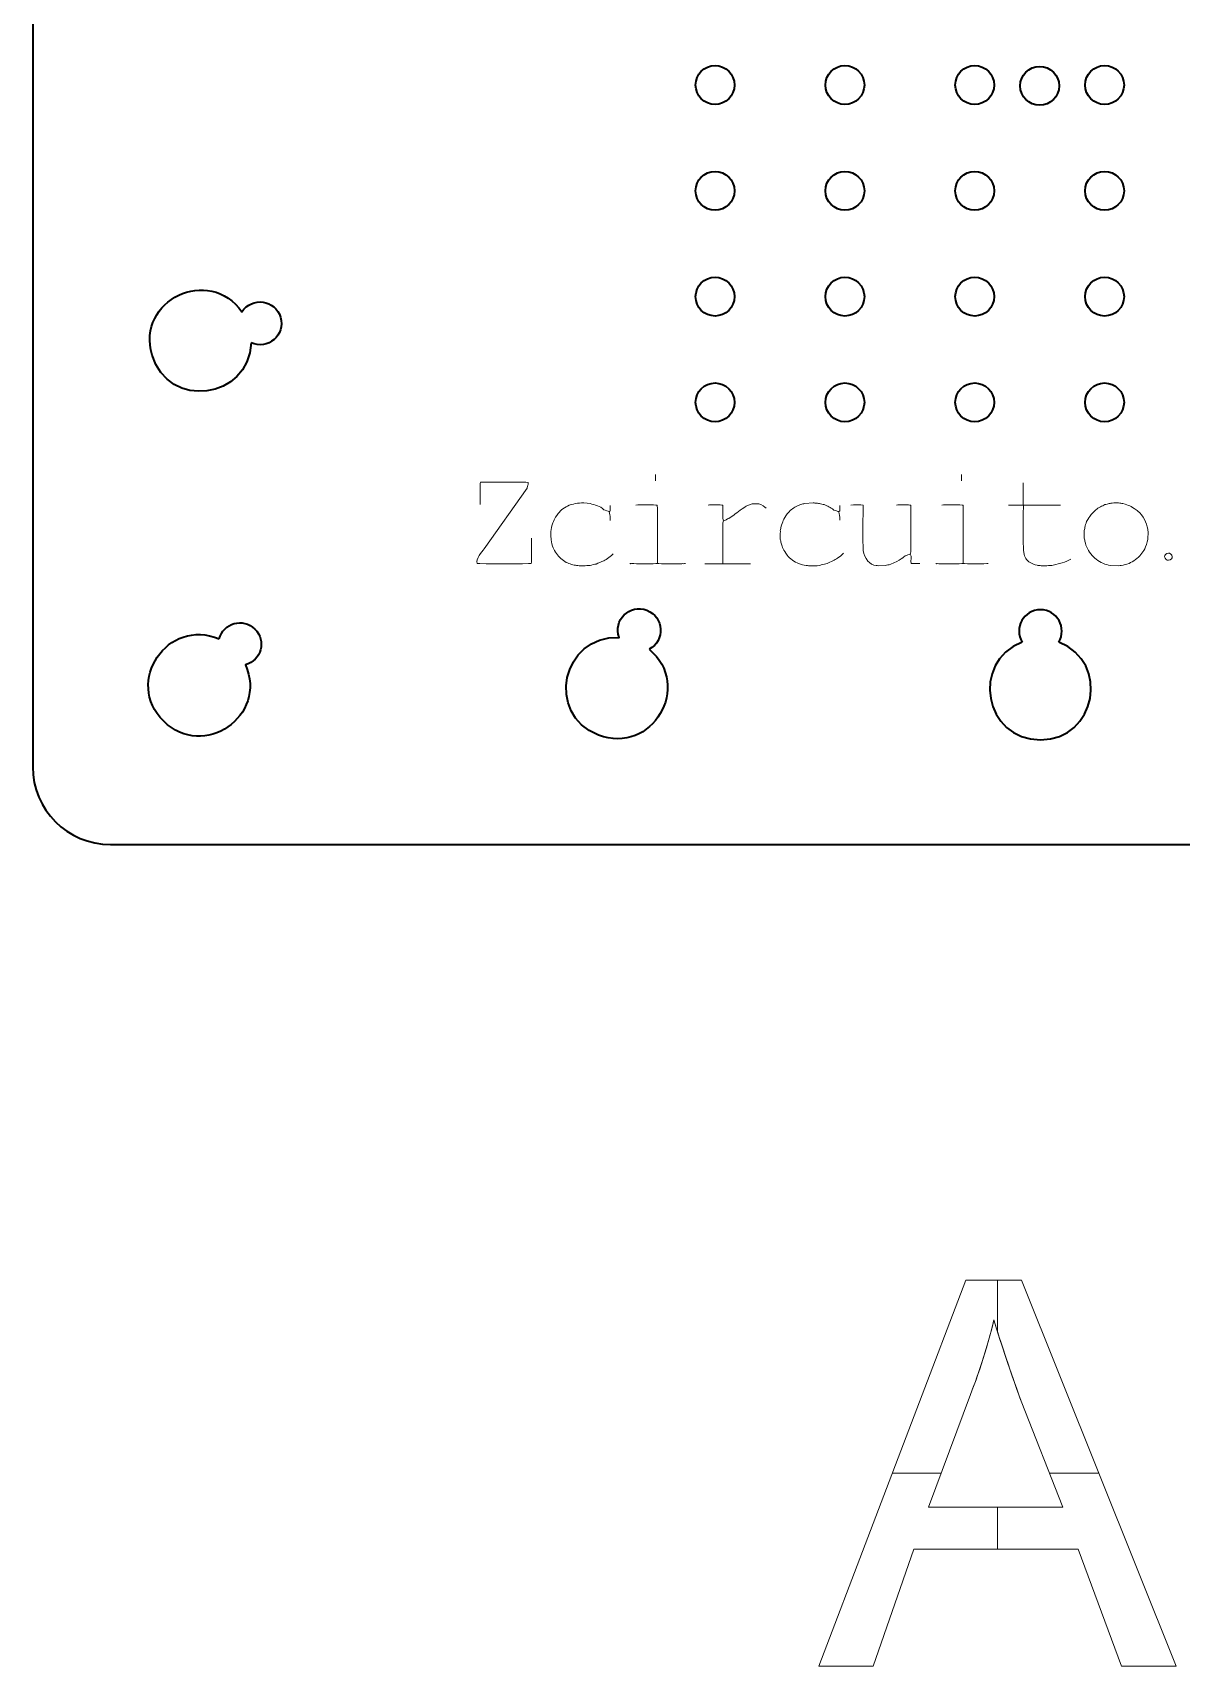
# Model space of a CAD drawing. Header units: centimetres. Extents: x -10.7 to 10.7, y -4.6 to 4.6.
# Drawn here: x -10.71 to -7.755, y -4.277 to -0.072 of the extents above; entities that cross this region are included whole.
import ezdxf

# ---------------------------------------------------------------- set-up
doc = ezdxf.new("R2010")
doc.units = ezdxf.units.CM
doc.header["$MEASUREMENT"] = 0
doc.layers.add('Default', color=7, linetype='Continuous')
doc.layers.add('Layer 1', color=7, linetype='Continuous')

msp = doc.modelspace()

# ---------------------------------------------------------------- linework, layer by layer
at = {"layer": 'Default', "color": 5, "lineweight": 35}
for points in [[(-10.70976, 2.4258), (-10.70976, 2.4258), (-10.70976, -1.9615), (-10.70976, -1.9615)], [(-10.70976, -1.9615), (-10.70976, -2.07196), (-10.62022, -2.1615), (-10.50976, -2.1615)], [(-10.50976, -2.1615), (-9.68451, -2.16151), (-6.5461, -2.1616), (-5.66565, -2.16225)]]:
    msp.add_open_spline(points, degree=3, dxfattribs=at)
at = {"layer": 'Default', "color": 5, "lineweight": 9}
for points in [[(-8.68718, -4.27715), (-8.68718, -4.27715), (-8.30935, -3.28317), (-8.30935, -3.28317)], [(-8.68718, -4.27715), (-8.68718, -4.27715), (-8.30935, -3.28317), (-8.30935, -3.28317)], [(-8.30935, -3.28317), (-8.30935, -3.28317), (-8.68718, -4.27715), (-8.68718, -4.27715)], [(-8.30935, -3.28317), (-8.30935, -3.28317), (-8.166, -3.28317), (-8.166, -3.28317)], [(-8.30935, -3.28317), (-8.30935, -3.28317), (-8.30935, -3.28317), (-8.30935, -3.28317)], [(-8.30935, -3.28317), (-8.30935, -3.28317), (-8.166, -3.28317), (-8.166, -3.28317)], [(-8.166, -3.28317), (-8.166, -3.28317), (-8.30935, -3.28317), (-8.30935, -3.28317)], [(-8.23767, -3.28317), (-8.23767, -3.28317), (-8.23767, -3.28317), (-8.23767, -3.28317)], [(-8.22751, -3.28317), (-8.22751, -3.28317), (-8.22751, -3.41722), (-8.22751, -3.41722)], [(-8.22751, -3.28317), (-8.22751, -3.28317), (-8.22751, -3.41722), (-8.22751, -3.41722)], [(-8.166, -3.28317), (-8.166, -3.28317), (-7.76784, -4.27715), (-7.76784, -4.27715)], [(-8.166, -3.28317), (-8.166, -3.28317), (-8.166, -3.28317), (-8.166, -3.28317)], [(-8.166, -3.28317), (-8.166, -3.28317), (-7.76784, -4.27715), (-7.76784, -4.27715)], [(-7.76784, -4.27715), (-7.76784, -4.27715), (-8.166, -3.28317), (-8.166, -3.28317)], [(-8.2974, -3.57732), (-8.27167, -3.51557), (-8.24431, -3.41862), (-8.23706, -3.38558)], [(-8.23706, -3.38558), (-8.25156, -3.45166), (-8.28453, -3.54644), (-8.2974, -3.57732)], [(-8.2974, -3.57732), (-8.27167, -3.51557), (-8.24431, -3.41862), (-8.23706, -3.38558)], [(-8.23706, -3.38558), (-8.22087, -3.44099), (-8.18203, -3.55247), (-8.16666, -3.59435)], [(-8.16666, -3.59435), (-8.1974, -3.51058), (-8.22897, -3.41329), (-8.23706, -3.38558)], [(-8.23706, -3.38558), (-8.23706, -3.38558), (-8.23706, -3.38558), (-8.23706, -3.38558)], [(-8.23706, -3.38558), (-8.22087, -3.44099), (-8.18203, -3.55247), (-8.16666, -3.59435)], [(-8.26302, -3.48307), (-8.26302, -3.48307), (-8.26302, -3.48307), (-8.26302, -3.48307)], [(-8.20732, -3.47933), (-8.20732, -3.47933), (-8.20732, -3.47933), (-8.20732, -3.47933)], [(-8.4048, -3.86751), (-8.4048, -3.86751), (-8.2974, -3.57732), (-8.2974, -3.57732)], [(-8.2974, -3.57732), (-8.2974, -3.57732), (-8.4048, -3.86751), (-8.4048, -3.86751)], [(-8.4048, -3.86751), (-8.4048, -3.86751), (-8.2974, -3.57732), (-8.2974, -3.57732)], [(-8.2974, -3.57732), (-8.2974, -3.57732), (-8.2974, -3.57732), (-8.2974, -3.57732)], [(-8.16666, -3.59435), (-8.16666, -3.59435), (-8.05963, -3.86751), (-8.05963, -3.86751)], [(-8.05963, -3.86751), (-8.05963, -3.86751), (-8.16666, -3.59435), (-8.16666, -3.59435)], [(-8.16666, -3.59435), (-8.16666, -3.59435), (-8.16666, -3.59435), (-8.16666, -3.59435)], [(-8.16666, -3.59435), (-8.16666, -3.59435), (-8.05963, -3.86751), (-8.05963, -3.86751)], [(-8.3511, -3.72241), (-8.3511, -3.72241), (-8.3511, -3.72241), (-8.3511, -3.72241)], [(-8.11315, -3.73093), (-8.11315, -3.73093), (-8.11315, -3.73093), (-8.11315, -3.73093)], [(-8.49826, -3.78016), (-8.49826, -3.78016), (-8.37247, -3.78016), (-8.37247, -3.78016)], [(-8.49826, -3.78016), (-8.49826, -3.78016), (-8.49826, -3.78016), (-8.49826, -3.78016)], [(-8.49826, -3.78016), (-8.49826, -3.78016), (-8.37247, -3.78016), (-8.37247, -3.78016)], [(-8.09386, -3.78016), (-8.09386, -3.78016), (-7.96692, -3.78016), (-7.96692, -3.78016)], [(-8.09386, -3.78016), (-8.09386, -3.78016), (-7.96692, -3.78016), (-7.96692, -3.78016)], [(-7.96692, -3.78016), (-7.96692, -3.78016), (-7.96692, -3.78016), (-7.96692, -3.78016)], [(-8.05963, -3.86751), (-8.05963, -3.86751), (-8.4048, -3.86751), (-8.4048, -3.86751)], [(-8.4048, -3.86751), (-8.4048, -3.86751), (-8.4048, -3.86751), (-8.4048, -3.86751)], [(-8.4048, -3.86751), (-8.4048, -3.86751), (-8.05963, -3.86751), (-8.05963, -3.86751)], [(-8.05963, -3.86751), (-8.05963, -3.86751), (-8.4048, -3.86751), (-8.4048, -3.86751)], [(-8.23222, -3.86751), (-8.23222, -3.86751), (-8.23222, -3.86751), (-8.23222, -3.86751)], [(-8.22751, -3.86751), (-8.22751, -3.86751), (-8.22751, -3.97594), (-8.22751, -3.97594)], [(-8.22751, -3.86751), (-8.22751, -3.86751), (-8.22751, -3.97594), (-8.22751, -3.97594)], [(-8.05963, -3.86751), (-8.05963, -3.86751), (-8.05963, -3.86751), (-8.05963, -3.86751)], [(-8.44254, -3.97594), (-8.44254, -3.97594), (-8.5473, -4.27715), (-8.5473, -4.27715)], [(-8.44254, -3.97594), (-8.44254, -3.97594), (-8.5473, -4.27715), (-8.5473, -4.27715)], [(-8.5473, -4.27715), (-8.5473, -4.27715), (-8.44254, -3.97594), (-8.44254, -3.97594)], [(-8.01963, -3.97594), (-8.01963, -3.97594), (-8.44254, -3.97594), (-8.44254, -3.97594)], [(-8.01963, -3.97594), (-8.01963, -3.97594), (-8.44254, -3.97594), (-8.44254, -3.97594)], [(-8.44254, -3.97594), (-8.44254, -3.97594), (-8.44254, -3.97594), (-8.44254, -3.97594)], [(-8.44254, -3.97594), (-8.44254, -3.97594), (-8.01963, -3.97594), (-8.01963, -3.97594)], [(-8.23109, -3.97594), (-8.23109, -3.97594), (-8.23109, -3.97594), (-8.23109, -3.97594)], [(-7.90875, -4.27715), (-7.90875, -4.27715), (-8.01963, -3.97594), (-8.01963, -3.97594)], [(-7.90875, -4.27715), (-7.90875, -4.27715), (-8.01963, -3.97594), (-8.01963, -3.97594)], [(-8.01963, -3.97594), (-8.01963, -3.97594), (-8.01963, -3.97594), (-8.01963, -3.97594)], [(-8.01963, -3.97594), (-8.01963, -3.97594), (-7.90875, -4.27715), (-7.90875, -4.27715)], [(-8.49492, -4.12655), (-8.49492, -4.12655), (-8.49492, -4.12655), (-8.49492, -4.12655)], [(-7.96419, -4.12655), (-7.96419, -4.12655), (-7.96419, -4.12655), (-7.96419, -4.12655)], [(-8.5473, -4.27715), (-8.5473, -4.27715), (-8.68718, -4.27715), (-8.68718, -4.27715)], [(-8.68718, -4.27715), (-8.68718, -4.27715), (-8.68718, -4.27715), (-8.68718, -4.27715)], [(-8.5473, -4.27715), (-8.5473, -4.27715), (-8.68718, -4.27715), (-8.68718, -4.27715)], [(-8.68718, -4.27715), (-8.68718, -4.27715), (-8.5473, -4.27715), (-8.5473, -4.27715)], [(-8.61724, -4.27715), (-8.61724, -4.27715), (-8.61724, -4.27715), (-8.61724, -4.27715)], [(-8.5473, -4.27715), (-8.5473, -4.27715), (-8.5473, -4.27715), (-8.5473, -4.27715)], [(-7.76784, -4.27715), (-7.76784, -4.27715), (-7.90875, -4.27715), (-7.90875, -4.27715)], [(-7.76784, -4.27715), (-7.76784, -4.27715), (-7.90875, -4.27715), (-7.90875, -4.27715)], [(-7.90875, -4.27715), (-7.90875, -4.27715), (-7.90875, -4.27715), (-7.90875, -4.27715)], [(-7.90875, -4.27715), (-7.90875, -4.27715), (-7.76784, -4.27715), (-7.76784, -4.27715)], [(-7.8383, -4.27715), (-7.8383, -4.27715), (-7.8383, -4.27715), (-7.8383, -4.27715)], [(-7.76784, -4.27715), (-7.76784, -4.27715), (-7.76784, -4.27715), (-7.76784, -4.27715)]]:
    msp.add_open_spline(points, degree=3, dxfattribs=at)
at = {"layer": 'Layer 1', "color": 5, "lineweight": 35}
for points, knots in [([(-8.90421, -0.20646), (-8.90421, -0.17884), (-8.9266, -0.15646), (-8.95421, -0.15646), (-8.95421, -0.15646), (-8.98183, -0.15646), (-9.00421, -0.17884), (-9.00421, -0.20646), (-9.00421, -0.20646), (-9.00421, -0.23408), (-8.98183, -0.25647), (-8.95421, -0.25647), (-8.95421, -0.25647), (-8.9266, -0.25647), (-8.90421, -0.23408), (-8.90421, -0.20646)], [0, 0, 0, 0, 0.2, 0.2, 0.2, 0.2, 0.4, 0.4, 0.4, 0.4, 0.6, 0.6, 0.6, 0.6, 1, 1, 1, 1]), ([(-8.57018, -0.20646), (-8.57018, -0.17884), (-8.59257, -0.15646), (-8.62018, -0.15646), (-8.62018, -0.15646), (-8.64779, -0.15646), (-8.67018, -0.17884), (-8.67018, -0.20646), (-8.67018, -0.20646), (-8.67018, -0.23408), (-8.64779, -0.25647), (-8.62018, -0.25647), (-8.62018, -0.25647), (-8.59257, -0.25647), (-8.57018, -0.23408), (-8.57018, -0.20646)], [0, 0, 0, 0, 0.2, 0.2, 0.2, 0.2, 0.4, 0.4, 0.4, 0.4, 0.6, 0.6, 0.6, 0.6, 1, 1, 1, 1]), ([(-8.23615, -0.20646), (-8.23615, -0.17884), (-8.25854, -0.15646), (-8.28615, -0.15646), (-8.28615, -0.15646), (-8.31376, -0.15646), (-8.33615, -0.17884), (-8.33615, -0.20646), (-8.33615, -0.20646), (-8.33615, -0.23408), (-8.31376, -0.25647), (-8.28615, -0.25647), (-8.28615, -0.25647), (-8.25854, -0.25647), (-8.23615, -0.23408), (-8.23615, -0.20646)], [0, 0, 0, 0, 0.2, 0.2, 0.2, 0.2, 0.4, 0.4, 0.4, 0.4, 0.6, 0.6, 0.6, 0.6, 1, 1, 1, 1]), ([(-8.06915, -0.20863), (-8.06915, -0.18101), (-8.09152, -0.15863), (-8.11914, -0.15863), (-8.11914, -0.15863), (-8.14675, -0.15863), (-8.16914, -0.18101), (-8.16914, -0.20863), (-8.16914, -0.20863), (-8.16914, -0.23625), (-8.14675, -0.25864), (-8.11914, -0.25864), (-8.11914, -0.25864), (-8.09152, -0.25864), (-8.06915, -0.23625), (-8.06915, -0.20863)], [0, 0, 0, 0, 0.2, 0.2, 0.2, 0.2, 0.4, 0.4, 0.4, 0.4, 0.6, 0.6, 0.6, 0.6, 1, 1, 1, 1]), ([(-7.90213, -0.20646), (-7.90213, -0.17884), (-7.92452, -0.15646), (-7.95213, -0.15646), (-7.95213, -0.15646), (-7.97975, -0.15646), (-8.00213, -0.17884), (-8.00213, -0.20646), (-8.00213, -0.20646), (-8.00213, -0.23408), (-7.97975, -0.25647), (-7.95213, -0.25647), (-7.95213, -0.25647), (-7.92452, -0.25647), (-7.90213, -0.23408), (-7.90213, -0.20646)], [0, 0, 0, 0, 0.2, 0.2, 0.2, 0.2, 0.4, 0.4, 0.4, 0.4, 0.6, 0.6, 0.6, 0.6, 1, 1, 1, 1]), ([(-8.90421, -0.47881), (-8.90421, -0.4512), (-8.9266, -0.42881), (-8.95421, -0.42881), (-8.95421, -0.42881), (-8.98183, -0.42881), (-9.00421, -0.4512), (-9.00421, -0.47881), (-9.00421, -0.47881), (-9.00421, -0.50642), (-8.98183, -0.52881), (-8.95421, -0.52881), (-8.95421, -0.52881), (-8.9266, -0.52881), (-8.90421, -0.50642), (-8.90421, -0.47881)], [0, 0, 0, 0, 0.2, 0.2, 0.2, 0.2, 0.4, 0.4, 0.4, 0.4, 0.6, 0.6, 0.6, 0.6, 1, 1, 1, 1]), ([(-8.57018, -0.47881), (-8.57018, -0.4512), (-8.59257, -0.42881), (-8.62018, -0.42881), (-8.62018, -0.42881), (-8.64779, -0.42881), (-8.67018, -0.4512), (-8.67018, -0.47881), (-8.67018, -0.47881), (-8.67018, -0.50642), (-8.64779, -0.52881), (-8.62018, -0.52881), (-8.62018, -0.52881), (-8.59257, -0.52881), (-8.57018, -0.50642), (-8.57018, -0.47881)], [0, 0, 0, 0, 0.2, 0.2, 0.2, 0.2, 0.4, 0.4, 0.4, 0.4, 0.6, 0.6, 0.6, 0.6, 1, 1, 1, 1]), ([(-8.23615, -0.47881), (-8.23615, -0.4512), (-8.25854, -0.42881), (-8.28615, -0.42881), (-8.28615, -0.42881), (-8.31376, -0.42881), (-8.33615, -0.4512), (-8.33615, -0.47881), (-8.33615, -0.47881), (-8.33615, -0.50642), (-8.31376, -0.52881), (-8.28615, -0.52881), (-8.28615, -0.52881), (-8.25854, -0.52881), (-8.23615, -0.50642), (-8.23615, -0.47881)], [0, 0, 0, 0, 0.2, 0.2, 0.2, 0.2, 0.4, 0.4, 0.4, 0.4, 0.6, 0.6, 0.6, 0.6, 1, 1, 1, 1]), ([(-7.90213, -0.47881), (-7.90213, -0.4512), (-7.92452, -0.42881), (-7.95213, -0.42881), (-7.95213, -0.42881), (-7.97975, -0.42881), (-8.00213, -0.4512), (-8.00213, -0.47881), (-8.00213, -0.47881), (-8.00213, -0.50642), (-7.97975, -0.52881), (-7.95213, -0.52881), (-7.95213, -0.52881), (-7.92452, -0.52881), (-7.90213, -0.50642), (-7.90213, -0.47881)], [0, 0, 0, 0, 0.2, 0.2, 0.2, 0.2, 0.4, 0.4, 0.4, 0.4, 0.6, 0.6, 0.6, 0.6, 1, 1, 1, 1]), ([(-10.14799, -0.86982), (-10.10509, -0.88975), (-10.05871, -0.84982), (-10.07205, -0.80443), (-10.07205, -0.80443), (-10.08539, -0.75905), (-10.146, -0.75056), (-10.17129, -0.79053), (-10.17129, -0.79053), (-10.25562, -0.6697), (-10.44417, -0.76022), (-10.40262, -0.90159), (-10.40262, -0.90159), (-10.36107, -1.04296), (-10.15353, -1.01706), (-10.14799, -0.86982)], [0, 0, 0, 0, 0.2, 0.2, 0.2, 0.2, 0.4, 0.4, 0.4, 0.4, 0.6, 0.6, 0.6, 0.6, 1, 1, 1, 1]), ([(-8.90421, -0.75115), (-8.90421, -0.72354), (-8.9266, -0.70115), (-8.95421, -0.70115), (-8.95421, -0.70115), (-8.98183, -0.70115), (-9.00421, -0.72354), (-9.00421, -0.75115), (-9.00421, -0.75115), (-9.00421, -0.77876), (-8.98183, -0.80115), (-8.95421, -0.80115), (-8.95421, -0.80115), (-8.9266, -0.80115), (-8.90421, -0.77876), (-8.90421, -0.75115)], [0, 0, 0, 0, 0.2, 0.2, 0.2, 0.2, 0.4, 0.4, 0.4, 0.4, 0.6, 0.6, 0.6, 0.6, 1, 1, 1, 1]), ([(-8.57018, -0.75115), (-8.57018, -0.72354), (-8.59257, -0.70115), (-8.62018, -0.70115), (-8.62018, -0.70115), (-8.64779, -0.70115), (-8.67018, -0.72354), (-8.67018, -0.75115), (-8.67018, -0.75115), (-8.67018, -0.77876), (-8.64779, -0.80115), (-8.62018, -0.80115), (-8.62018, -0.80115), (-8.59257, -0.80115), (-8.57018, -0.77876), (-8.57018, -0.75115)], [0, 0, 0, 0, 0.2, 0.2, 0.2, 0.2, 0.4, 0.4, 0.4, 0.4, 0.6, 0.6, 0.6, 0.6, 1, 1, 1, 1]), ([(-8.23615, -0.75115), (-8.23615, -0.72354), (-8.25854, -0.70115), (-8.28615, -0.70115), (-8.28615, -0.70115), (-8.31376, -0.70115), (-8.33615, -0.72354), (-8.33615, -0.75115), (-8.33615, -0.75115), (-8.33615, -0.77876), (-8.31376, -0.80115), (-8.28615, -0.80115), (-8.28615, -0.80115), (-8.25854, -0.80115), (-8.23615, -0.77876), (-8.23615, -0.75115)], [0, 0, 0, 0, 0.2, 0.2, 0.2, 0.2, 0.4, 0.4, 0.4, 0.4, 0.6, 0.6, 0.6, 0.6, 1, 1, 1, 1]), ([(-7.90213, -0.75115), (-7.90213, -0.72354), (-7.92452, -0.70115), (-7.95213, -0.70115), (-7.95213, -0.70115), (-7.97975, -0.70115), (-8.00213, -0.72354), (-8.00213, -0.75115), (-8.00213, -0.75115), (-8.00213, -0.77876), (-7.97975, -0.80115), (-7.95213, -0.80115), (-7.95213, -0.80115), (-7.92452, -0.80115), (-7.90213, -0.77876), (-7.90213, -0.75115)], [0, 0, 0, 0, 0.2, 0.2, 0.2, 0.2, 0.4, 0.4, 0.4, 0.4, 0.6, 0.6, 0.6, 0.6, 1, 1, 1, 1]), ([(-8.90421, -1.02349), (-8.90421, -0.99588), (-8.9266, -0.97349), (-8.95421, -0.97349), (-8.95421, -0.97349), (-8.98183, -0.97349), (-9.00421, -0.99588), (-9.00421, -1.02349), (-9.00421, -1.02349), (-9.00421, -1.05111), (-8.98183, -1.07349), (-8.95421, -1.07349), (-8.95421, -1.07349), (-8.9266, -1.07349), (-8.90421, -1.05111), (-8.90421, -1.02349)], [0, 0, 0, 0, 0.2, 0.2, 0.2, 0.2, 0.4, 0.4, 0.4, 0.4, 0.6, 0.6, 0.6, 0.6, 1, 1, 1, 1]), ([(-8.57018, -1.02349), (-8.57018, -0.99588), (-8.59257, -0.97349), (-8.62018, -0.97349), (-8.62018, -0.97349), (-8.64779, -0.97349), (-8.67018, -0.99588), (-8.67018, -1.02349), (-8.67018, -1.02349), (-8.67018, -1.05111), (-8.64779, -1.07349), (-8.62018, -1.07349), (-8.62018, -1.07349), (-8.59257, -1.07349), (-8.57018, -1.05111), (-8.57018, -1.02349)], [0, 0, 0, 0, 0.2, 0.2, 0.2, 0.2, 0.4, 0.4, 0.4, 0.4, 0.6, 0.6, 0.6, 0.6, 1, 1, 1, 1]), ([(-8.23615, -1.02349), (-8.23615, -0.99588), (-8.25854, -0.97349), (-8.28615, -0.97349), (-8.28615, -0.97349), (-8.31376, -0.97349), (-8.33615, -0.99588), (-8.33615, -1.02349), (-8.33615, -1.02349), (-8.33615, -1.05111), (-8.31376, -1.07349), (-8.28615, -1.07349), (-8.28615, -1.07349), (-8.25854, -1.07349), (-8.23615, -1.05111), (-8.23615, -1.02349)], [0, 0, 0, 0, 0.2, 0.2, 0.2, 0.2, 0.4, 0.4, 0.4, 0.4, 0.6, 0.6, 0.6, 0.6, 1, 1, 1, 1]), ([(-7.90213, -1.02349), (-7.90213, -0.99588), (-7.92452, -0.97349), (-7.95213, -0.97349), (-7.95213, -0.97349), (-7.97975, -0.97349), (-8.00213, -0.99588), (-8.00213, -1.02349), (-8.00213, -1.02349), (-8.00213, -1.05111), (-7.97975, -1.07349), (-7.95213, -1.07349), (-7.95213, -1.07349), (-7.92452, -1.07349), (-7.90213, -1.05111), (-7.90213, -1.02349)], [0, 0, 0, 0, 0.2, 0.2, 0.2, 0.2, 0.4, 0.4, 0.4, 0.4, 0.6, 0.6, 0.6, 0.6, 1, 1, 1, 1]), ([(-9.12402, -1.65875), (-9.08205, -1.63693), (-9.08538, -1.57582), (-9.12947, -1.55868), (-9.12947, -1.55868), (-9.17356, -1.54154), (-9.21728, -1.58437), (-9.20106, -1.62882), (-9.20106, -1.62882), (-9.34824, -1.62187), (-9.39161, -1.82647), (-9.25427, -1.87984), (-9.25427, -1.87984), (-9.11693, -1.93321), (-9.01077, -1.753), (-9.12402, -1.65875)], [0, 0, 0, 0, 0.2, 0.2, 0.2, 0.2, 0.4, 0.4, 0.4, 0.4, 0.6, 0.6, 0.6, 0.6, 1, 1, 1, 1]), ([(-10.23008, -1.63239), (-10.36207, -1.57572), (-10.47493, -1.74339), (-10.37273, -1.84433), (-10.37273, -1.84433), (-10.27054, -1.94527), (-10.10427, -1.83036), (-10.16257, -1.69908), (-10.16257, -1.69908), (-10.12151, -1.6881), (-10.10789, -1.63669), (-10.13813, -1.60682), (-10.13813, -1.60682), (-10.16837, -1.57695), (-10.21961, -1.59121), (-10.23008, -1.63239)], [0, 0, 0, 0, 0.2, 0.2, 0.2, 0.2, 0.4, 0.4, 0.4, 0.4, 0.6, 0.6, 0.6, 0.6, 1, 1, 1, 1]), ([(-8.07014, -1.64072), (-8.04794, -1.60407), (-8.07433, -1.55723), (-8.11717, -1.55723), (-8.11717, -1.55723), (-8.16003, -1.55723), (-8.18642, -1.60407), (-8.16422, -1.64072)], [0, 0, 0, 0, 0.3333333, 0.3333333, 0.3333333, 0.3333333, 1, 1, 1, 1]), ([(-8.16422, -1.64072), (-8.29835, -1.69279), (-8.26106, -1.89191), (-8.11717, -1.89191), (-8.11717, -1.89191), (-7.9733, -1.89191), (-7.93601, -1.69279), (-8.07014, -1.64072)], [0, 0, 0, 0, 0.3333333, 0.3333333, 0.3333333, 0.3333333, 1, 1, 1, 1])]:
    msp.add_open_spline(points, degree=3, knots=knots, dxfattribs=at)
at = {"layer": 'Layer 1', "color": 1, "lineweight": 20}
for points in [[(-9.10713, -1.22513), (-9.10713, -1.22513), (-9.10713, -1.20866), (-9.10713, -1.20866)], [(-8.32016, -1.22513), (-8.32016, -1.22513), (-8.32016, -1.20866), (-8.32016, -1.20866)], [(-8.93395, -1.43862), (-8.93395, -1.43862), (-8.86298, -1.43862), (-8.86298, -1.43862)]]:
    msp.add_open_spline(points, degree=3, dxfattribs=at)
for points, knots in [([(-9.42681, -1.37276), (-9.42681, -1.38178), (-9.42578, -1.43395), (-9.42738, -1.43805), (-9.42738, -1.43805), (-9.43057, -1.43929), (-9.56272, -1.43929), (-9.56592, -1.43805), (-9.56592, -1.43805), (-9.57044, -1.42641), (-9.5542, -1.40847), (-9.54813, -1.40001), (-9.54813, -1.40001), (-9.54813, -1.40001), (-9.4376, -1.24443), (-9.4376, -1.24443), (-9.4376, -1.24443), (-9.4374, -1.24195), (-9.43609, -1.23715), (-9.43532, -1.23478), (-9.43532, -1.23478), (-9.43532, -1.23478), (-9.43532, -1.22967), (-9.43532, -1.22967), (-9.43532, -1.22967), (-9.44009, -1.22782), (-9.54343, -1.2291), (-9.55797, -1.2291), (-9.55797, -1.2291), (-9.55968, -1.23352), (-9.55854, -1.27737), (-9.55854, -1.28588)], [0, 0, 0, 0, 0.1111111, 0.1111111, 0.1111111, 0.1111111, 0.2222222, 0.2222222, 0.2222222, 0.2222222, 0.3333333, 0.3333333, 0.3333333, 0.3333333, 0.4444444, 0.4444444, 0.4444444, 0.4444444, 0.5555556, 0.5555556, 0.5555556, 0.5555556, 0.6666667, 0.6666667, 0.6666667, 0.6666667, 0.7777778, 0.7777778, 0.7777778, 0.7777778, 1, 1, 1, 1]), ([(-8.19922, -1.28759), (-8.19922, -1.28759), (-8.16117, -1.28759), (-8.16117, -1.28759), (-8.16117, -1.28759), (-8.16117, -1.28759), (-8.16117, -1.23081), (-8.16117, -1.23081)], [0, 0, 0, 0, 0.3333333, 0.3333333, 0.3333333, 0.3333333, 1, 1, 1, 1]), ([(-9.21615, -1.41307), (-9.21929, -1.4182), (-9.23485, -1.4285), (-9.24, -1.43109), (-9.24, -1.43109), (-9.24638, -1.43429), (-9.2552, -1.43673), (-9.26044, -1.43976), (-9.26044, -1.43976), (-9.26374, -1.44001), (-9.27258, -1.44213), (-9.27577, -1.44316), (-9.27577, -1.44316), (-9.27577, -1.44316), (-9.28429, -1.44373), (-9.28429, -1.44373), (-9.28429, -1.44373), (-9.28869, -1.44516), (-9.2989, -1.4443), (-9.30416, -1.4443), (-9.30416, -1.4443), (-9.30669, -1.44348), (-9.30764, -1.44373), (-9.31041, -1.44373), (-9.31041, -1.44373), (-9.31443, -1.44243), (-9.31929, -1.4419), (-9.32347, -1.4407), (-9.32347, -1.4407), (-9.32782, -1.43946), (-9.33337, -1.436), (-9.33709, -1.43521), (-9.33709, -1.43521), (-9.33709, -1.43521), (-9.35129, -1.42499), (-9.35129, -1.42499), (-9.35129, -1.42499), (-9.35933, -1.41836), (-9.36647, -1.40722), (-9.37074, -1.39774), (-9.37074, -1.39774), (-9.373, -1.39271), (-9.37536, -1.38307), (-9.37627, -1.3773), (-9.37627, -1.3773), (-9.37627, -1.3773), (-9.37684, -1.36594), (-9.37684, -1.36594), (-9.37684, -1.36594), (-9.37684, -1.36594), (-9.37684, -1.36254), (-9.37684, -1.36254), (-9.37684, -1.36254), (-9.37682, -1.36241), (-9.37691, -1.35553), (-9.37627, -1.35175), (-9.37627, -1.35175), (-9.37627, -1.35175), (-9.37514, -1.34437), (-9.37514, -1.34437), (-9.37514, -1.34437), (-9.36958, -1.32723), (-9.36852, -1.32457), (-9.3581, -1.30916), (-9.3581, -1.30916), (-9.3581, -1.30916), (-9.34902, -1.30008), (-9.34902, -1.30008), (-9.34902, -1.30008), (-9.34468, -1.29714), (-9.33856, -1.29145), (-9.33369, -1.29043), (-9.33369, -1.29043), (-9.32819, -1.28639), (-9.32013, -1.2858), (-9.31382, -1.28361), (-9.31382, -1.28361), (-9.30648, -1.28294), (-9.29973, -1.28191), (-9.29224, -1.28191), (-9.29224, -1.28191), (-9.29224, -1.28191), (-9.28315, -1.28248), (-9.28315, -1.28248), (-9.28315, -1.28248), (-9.28315, -1.28248), (-9.27577, -1.28361), (-9.27577, -1.28361), (-9.27577, -1.28361), (-9.26268, -1.28786), (-9.25099, -1.28933), (-9.24, -1.30008), (-9.24, -1.30008), (-9.23622, -1.30144), (-9.22974, -1.30398), (-9.22637, -1.30462), (-9.22637, -1.30462), (-9.225, -1.30384), (-9.22543, -1.30424), (-9.2241, -1.30292), (-9.2241, -1.30292), (-9.2241, -1.30292), (-9.2241, -1.28929), (-9.2241, -1.28929)], [0, 0, 0, 0, 0.037037, 0.037037, 0.037037, 0.037037, 0.0740741, 0.0740741, 0.0740741, 0.0740741, 0.1111111, 0.1111111, 0.1111111, 0.1111111, 0.1481481, 0.1481481, 0.1481481, 0.1481481, 0.1851852, 0.1851852, 0.1851852, 0.1851852, 0.2222222, 0.2222222, 0.2222222, 0.2222222, 0.2592593, 0.2592593, 0.2592593, 0.2592593, 0.2962963, 0.2962963, 0.2962963, 0.2962963, 0.3333333, 0.3333333, 0.3333333, 0.3333333, 0.3703704, 0.3703704, 0.3703704, 0.3703704, 0.4074074, 0.4074074, 0.4074074, 0.4074074, 0.4444444, 0.4444444, 0.4444444, 0.4444444, 0.4814815, 0.4814815, 0.4814815, 0.4814815, 0.5185185, 0.5185185, 0.5185185, 0.5185185, 0.5555556, 0.5555556, 0.5555556, 0.5555556, 0.5925926, 0.5925926, 0.5925926, 0.5925926, 0.6296296, 0.6296296, 0.6296296, 0.6296296, 0.6666667, 0.6666667, 0.6666667, 0.6666667, 0.7037037, 0.7037037, 0.7037037, 0.7037037, 0.7407407, 0.7407407, 0.7407407, 0.7407407, 0.7777778, 0.7777778, 0.7777778, 0.7777778, 0.8148148, 0.8148148, 0.8148148, 0.8148148, 0.8518519, 0.8518519, 0.8518519, 0.8518519, 0.8888889, 0.8888889, 0.8888889, 0.8888889, 0.9259259, 0.9259259, 0.9259259, 0.9259259, 1, 1, 1, 1]), ([(-9.17357, -1.43805), (-9.17145, -1.43805), (-9.17252, -1.43809), (-9.1713, -1.43862), (-9.1713, -1.43862), (-9.16919, -1.43794), (-9.16967, -1.43805), (-9.16732, -1.43805), (-9.16732, -1.43805), (-9.16356, -1.43927), (-9.10635, -1.43927), (-9.10259, -1.43805), (-9.10259, -1.43805), (-9.10259, -1.42134), (-9.10142, -1.29264), (-9.10316, -1.28815), (-9.10316, -1.28815), (-9.10748, -1.28648), (-9.14942, -1.28759), (-9.15767, -1.28759)], [0, 0, 0, 0, 0.1666667, 0.1666667, 0.1666667, 0.1666667, 0.3333333, 0.3333333, 0.3333333, 0.3333333, 0.5, 0.5, 0.5, 0.5, 0.6666667, 0.6666667, 0.6666667, 0.6666667, 1, 1, 1, 1]), ([(-8.82266, -1.29554), (-8.82701, -1.29292), (-8.8338, -1.28613), (-8.84197, -1.28475), (-8.84197, -1.28475), (-8.84634, -1.28401), (-8.8549, -1.28406), (-8.859, -1.28475), (-8.859, -1.28475), (-8.86093, -1.28541), (-8.86116, -1.2854), (-8.86298, -1.28645), (-8.86298, -1.28645), (-8.86693, -1.28675), (-8.87034, -1.28883), (-8.87377, -1.29043), (-8.87377, -1.29043), (-8.88002, -1.29355), (-8.89869, -1.30737), (-8.905, -1.31257), (-8.905, -1.31257), (-8.905, -1.31257), (-8.91916, -1.32201), (-8.91916, -1.32201), (-8.91916, -1.32201), (-8.92287, -1.3233), (-8.92845, -1.32775), (-8.93225, -1.32847), (-8.93225, -1.32847), (-8.9362, -1.32409), (-8.93395, -1.29568), (-8.93395, -1.28815), (-8.93395, -1.28815), (-8.9381, -1.28655), (-8.96533, -1.28759), (-8.972, -1.28759)], [0, 0, 0, 0, 0.1, 0.1, 0.1, 0.1, 0.2, 0.2, 0.2, 0.2, 0.3, 0.3, 0.3, 0.3, 0.4, 0.4, 0.4, 0.4, 0.5, 0.5, 0.5, 0.5, 0.6, 0.6, 0.6, 0.6, 0.7, 0.7, 0.7, 0.7, 0.8, 0.8, 0.8, 0.8, 1, 1, 1, 1]), ([(-8.62393, -1.41137), (-8.62393, -1.41137), (-8.63188, -1.41932), (-8.63188, -1.41932), (-8.63188, -1.41932), (-8.64247, -1.42647), (-8.64684, -1.42996), (-8.65857, -1.43506), (-8.65857, -1.43506), (-8.66894, -1.43958), (-8.67596, -1.43996), (-8.68582, -1.44316), (-8.68582, -1.44316), (-8.69089, -1.44396), (-8.70952, -1.44495), (-8.71365, -1.4443), (-8.71365, -1.4443), (-8.71617, -1.44348), (-8.71713, -1.44373), (-8.71989, -1.44373), (-8.71989, -1.44373), (-8.72664, -1.44154), (-8.73201, -1.44142), (-8.7392, -1.43843), (-8.7392, -1.43843), (-8.74966, -1.43408), (-8.76144, -1.42587), (-8.76872, -1.41704), (-8.76872, -1.41704), (-8.77939, -1.40126), (-8.77952, -1.40046), (-8.78519, -1.38298), (-8.78519, -1.38298), (-8.78519, -1.38298), (-8.78519, -1.38014), (-8.78519, -1.38014), (-8.78519, -1.38014), (-8.78576, -1.37837), (-8.78575, -1.37736), (-8.78633, -1.37559), (-8.78633, -1.37559), (-8.78633, -1.37559), (-8.78689, -1.3614), (-8.78689, -1.3614), (-8.78689, -1.3614), (-8.786, -1.35866), (-8.78633, -1.35597), (-8.78633, -1.35288), (-8.78633, -1.35288), (-8.78575, -1.35112), (-8.78576, -1.3501), (-8.78519, -1.34834), (-8.78519, -1.34834), (-8.78519, -1.34834), (-8.78519, -1.3455), (-8.78519, -1.3455), (-8.78519, -1.3455), (-8.77958, -1.32821), (-8.77904, -1.32608), (-8.76872, -1.3103), (-8.76872, -1.3103), (-8.76285, -1.30307), (-8.75375, -1.29531), (-8.74544, -1.29114), (-8.74544, -1.29114), (-8.74145, -1.28914), (-8.73701, -1.28789), (-8.73352, -1.28588), (-8.73352, -1.28588), (-8.73064, -1.28566), (-8.72599, -1.28448), (-8.7233, -1.28361), (-8.7233, -1.28361), (-8.7233, -1.28361), (-8.70172, -1.28191), (-8.70172, -1.28191), (-8.70172, -1.28191), (-8.69894, -1.28281), (-8.6958, -1.28248), (-8.69264, -1.28248), (-8.69264, -1.28248), (-8.69087, -1.28305), (-8.68986, -1.28304), (-8.6881, -1.28361), (-8.6881, -1.28361), (-8.6881, -1.28361), (-8.68526, -1.28361), (-8.68526, -1.28361), (-8.68526, -1.28361), (-8.6824, -1.28454), (-8.67629, -1.28622), (-8.67333, -1.28645), (-8.67333, -1.28645), (-8.66414, -1.29176), (-8.6582, -1.29208), (-8.64892, -1.30065), (-8.64892, -1.30065), (-8.64455, -1.30147), (-8.63929, -1.30436), (-8.63586, -1.30462), (-8.63586, -1.30462), (-8.63394, -1.30336), (-8.63489, -1.3043), (-8.63359, -1.30235), (-8.63359, -1.30235), (-8.63359, -1.30235), (-8.63359, -1.28872), (-8.63359, -1.28872)], [0, 0, 0, 0, 0.0357143, 0.0357143, 0.0357143, 0.0357143, 0.0714286, 0.0714286, 0.0714286, 0.0714286, 0.1071429, 0.1071429, 0.1071429, 0.1071429, 0.1428571, 0.1428571, 0.1428571, 0.1428571, 0.1785714, 0.1785714, 0.1785714, 0.1785714, 0.2142857, 0.2142857, 0.2142857, 0.2142857, 0.25, 0.25, 0.25, 0.25, 0.2857143, 0.2857143, 0.2857143, 0.2857143, 0.3214286, 0.3214286, 0.3214286, 0.3214286, 0.3571429, 0.3571429, 0.3571429, 0.3571429, 0.3928571, 0.3928571, 0.3928571, 0.3928571, 0.4285714, 0.4285714, 0.4285714, 0.4285714, 0.4642857, 0.4642857, 0.4642857, 0.4642857, 0.5, 0.5, 0.5, 0.5, 0.5357143, 0.5357143, 0.5357143, 0.5357143, 0.5714286, 0.5714286, 0.5714286, 0.5714286, 0.6071429, 0.6071429, 0.6071429, 0.6071429, 0.6428571, 0.6428571, 0.6428571, 0.6428571, 0.6785714, 0.6785714, 0.6785714, 0.6785714, 0.7142857, 0.7142857, 0.7142857, 0.7142857, 0.75, 0.75, 0.75, 0.75, 0.7857143, 0.7857143, 0.7857143, 0.7857143, 0.8214286, 0.8214286, 0.8214286, 0.8214286, 0.8571429, 0.8571429, 0.8571429, 0.8571429, 0.8928571, 0.8928571, 0.8928571, 0.8928571, 0.9285714, 0.9285714, 0.9285714, 0.9285714, 1, 1, 1, 1]), ([(-8.48766, -1.28759), (-8.48107, -1.28759), (-8.4543, -1.28656), (-8.45019, -1.28815), (-8.45019, -1.28815), (-8.45019, -1.28815), (-8.45019, -1.40853), (-8.45019, -1.40853), (-8.45019, -1.40853), (-8.45084, -1.41043), (-8.45151, -1.41219), (-8.45189, -1.41421), (-8.45189, -1.41421), (-8.45642, -1.41506), (-8.46042, -1.41732), (-8.46495, -1.41818), (-8.46495, -1.41818), (-8.46702, -1.41913), (-8.47804, -1.43191), (-8.50242, -1.44014), (-8.50242, -1.44014), (-8.50735, -1.4418), (-8.51197, -1.44222), (-8.51662, -1.44373), (-8.51662, -1.44373), (-8.51662, -1.44373), (-8.53422, -1.4443), (-8.53422, -1.4443), (-8.53422, -1.4443), (-8.53667, -1.44351), (-8.53722, -1.44373), (-8.5399, -1.44373), (-8.5399, -1.44373), (-8.54654, -1.44268), (-8.55657, -1.43775), (-8.56148, -1.43181), (-8.56148, -1.43181), (-8.56821, -1.42364), (-8.57125, -1.41512), (-8.57283, -1.40512), (-8.57283, -1.40512), (-8.57283, -1.40512), (-8.57283, -1.39944), (-8.57283, -1.39944), (-8.57283, -1.39944), (-8.57496, -1.39288), (-8.5734, -1.30308), (-8.5734, -1.28815), (-8.5734, -1.28815), (-8.57764, -1.28651), (-8.59848, -1.28759), (-8.60463, -1.28759)], [0, 0, 0, 0, 0.0714286, 0.0714286, 0.0714286, 0.0714286, 0.1428571, 0.1428571, 0.1428571, 0.1428571, 0.2142857, 0.2142857, 0.2142857, 0.2142857, 0.2857143, 0.2857143, 0.2857143, 0.2857143, 0.3571429, 0.3571429, 0.3571429, 0.3571429, 0.4285714, 0.4285714, 0.4285714, 0.4285714, 0.5, 0.5, 0.5, 0.5, 0.5714286, 0.5714286, 0.5714286, 0.5714286, 0.6428571, 0.6428571, 0.6428571, 0.6428571, 0.7142857, 0.7142857, 0.7142857, 0.7142857, 0.7857143, 0.7857143, 0.7857143, 0.7857143, 0.8571429, 0.8571429, 0.8571429, 0.8571429, 1, 1, 1, 1]), ([(-8.25146, -1.43805), (-8.25488, -1.43916), (-8.31273, -1.43917), (-8.31562, -1.43805), (-8.31562, -1.43805), (-8.31562, -1.43805), (-8.31562, -1.28815), (-8.31562, -1.28815), (-8.31562, -1.28815), (-8.31996, -1.28647), (-8.36238, -1.28759), (-8.37069, -1.28759)], [0, 0, 0, 0, 0.25, 0.25, 0.25, 0.25, 0.5, 0.5, 0.5, 0.5, 1, 1, 1, 1]), ([(-8.03853, -1.4267), (-8.04683, -1.43114), (-8.05226, -1.43356), (-8.06124, -1.43654), (-8.06124, -1.43654), (-8.06124, -1.43654), (-8.08793, -1.44316), (-8.08793, -1.44316), (-8.08793, -1.44316), (-8.08793, -1.44316), (-8.09644, -1.44373), (-8.09644, -1.44373), (-8.09644, -1.44373), (-8.10068, -1.4451), (-8.11015, -1.4443), (-8.11518, -1.4443), (-8.11518, -1.4443), (-8.11771, -1.44348), (-8.11866, -1.44373), (-8.12143, -1.44373), (-8.12143, -1.44373), (-8.12284, -1.44327), (-8.12399, -1.44305), (-8.1254, -1.4426), (-8.1254, -1.4426), (-8.1328, -1.44243), (-8.14101, -1.43741), (-8.14698, -1.43351), (-8.14698, -1.43351), (-8.14698, -1.43351), (-8.15266, -1.42783), (-8.15266, -1.42783), (-8.15266, -1.42783), (-8.15522, -1.42392), (-8.15853, -1.42017), (-8.1589, -1.41534), (-8.1589, -1.41534), (-8.1589, -1.41534), (-8.16061, -1.40399), (-8.16061, -1.40399), (-8.16061, -1.40399), (-8.16199, -1.39973), (-8.16186, -1.29082), (-8.16061, -1.28759), (-8.16061, -1.28759), (-8.16061, -1.28759), (-8.06522, -1.28759), (-8.06522, -1.28759)], [0, 0, 0, 0, 0.0769231, 0.0769231, 0.0769231, 0.0769231, 0.1538462, 0.1538462, 0.1538462, 0.1538462, 0.2307692, 0.2307692, 0.2307692, 0.2307692, 0.3076923, 0.3076923, 0.3076923, 0.3076923, 0.3846154, 0.3846154, 0.3846154, 0.3846154, 0.4615385, 0.4615385, 0.4615385, 0.4615385, 0.5384615, 0.5384615, 0.5384615, 0.5384615, 0.6153846, 0.6153846, 0.6153846, 0.6153846, 0.6923077, 0.6923077, 0.6923077, 0.6923077, 0.7692308, 0.7692308, 0.7692308, 0.7692308, 0.8461538, 0.8461538, 0.8461538, 0.8461538, 1, 1, 1, 1]), ([(-7.93292, -1.28248), (-7.93777, -1.28405), (-7.93906, -1.28342), (-7.9403, -1.28361), (-7.9403, -1.28361), (-7.94315, -1.28453), (-7.94817, -1.28623), (-7.95109, -1.28645), (-7.95109, -1.28645), (-7.95418, -1.28823), (-7.9593, -1.29037), (-7.96301, -1.29228), (-7.96301, -1.29228), (-7.96789, -1.29481), (-7.97048, -1.29707), (-7.97493, -1.30008), (-7.97493, -1.30008), (-7.97493, -1.30008), (-7.98686, -1.312), (-7.98686, -1.312), (-7.98686, -1.312), (-7.99172, -1.31919), (-7.99418, -1.32262), (-7.99821, -1.33017), (-7.99821, -1.33017), (-8.00058, -1.33526), (-8.00151, -1.34025), (-8.00333, -1.3455), (-8.00333, -1.3455), (-8.00333, -1.3455), (-8.00333, -1.34834), (-8.00333, -1.34834), (-8.00333, -1.34834), (-8.0039, -1.3501), (-8.00389, -1.35112), (-8.00446, -1.35288), (-8.00446, -1.35288), (-8.00446, -1.35288), (-8.00446, -1.3597), (-8.00446, -1.3597), (-8.00446, -1.3597), (-8.00525, -1.36214), (-8.00503, -1.3627), (-8.00503, -1.36537), (-8.00503, -1.36537), (-8.00415, -1.36807), (-8.00446, -1.37031), (-8.00446, -1.37332), (-8.00446, -1.37332), (-8.00389, -1.37509), (-8.0039, -1.3761), (-8.00333, -1.37787), (-8.00333, -1.37787), (-8.00333, -1.37787), (-8.00333, -1.38071), (-8.00333, -1.38071), (-8.00333, -1.38071), (-7.99809, -1.39686), (-7.99725, -1.3991), (-7.98743, -1.41364), (-7.98743, -1.41364), (-7.97965, -1.42306), (-7.96794, -1.43296), (-7.95677, -1.43749), (-7.95677, -1.43749), (-7.94869, -1.44075), (-7.94394, -1.44126), (-7.93632, -1.44373), (-7.93632, -1.44373), (-7.93632, -1.44373), (-7.91532, -1.4443), (-7.91532, -1.4443), (-7.91532, -1.4443), (-7.91279, -1.44348), (-7.91184, -1.44373), (-7.90907, -1.44373), (-7.90907, -1.44373), (-7.90194, -1.44142), (-7.89677, -1.44101), (-7.8892, -1.43786), (-7.8892, -1.43786), (-7.87869, -1.43349), (-7.86615, -1.42411), (-7.85854, -1.41477), (-7.85854, -1.41477), (-7.8551, -1.40968), (-7.85181, -1.40606), (-7.84888, -1.40058), (-7.84888, -1.40058), (-7.84602, -1.39484), (-7.84194, -1.3831), (-7.84093, -1.37673), (-7.84093, -1.37673), (-7.84093, -1.37673), (-7.84037, -1.35572), (-7.84037, -1.35572), (-7.84037, -1.35572), (-7.84116, -1.35327), (-7.84093, -1.35272), (-7.84093, -1.35004), (-7.84093, -1.35004), (-7.84362, -1.33304), (-7.85304, -1.31458), (-7.86648, -1.30348), (-7.86648, -1.30348), (-7.86827, -1.30228), (-7.86883, -1.30171), (-7.87046, -1.30008), (-7.87046, -1.30008), (-7.88648, -1.28925), (-7.88746, -1.28933), (-7.90509, -1.28361), (-7.90509, -1.28361), (-7.90509, -1.28361), (-7.90793, -1.28361), (-7.90793, -1.28361), (-7.90793, -1.28361), (-7.9097, -1.28304), (-7.91071, -1.28305), (-7.91248, -1.28248), (-7.91248, -1.28248), (-7.916, -1.28192), (-7.92856, -1.28248), (-7.93292, -1.28248)], [0, 0, 0, 0, 0.03125, 0.03125, 0.03125, 0.03125, 0.0625, 0.0625, 0.0625, 0.0625, 0.09375, 0.09375, 0.09375, 0.09375, 0.125, 0.125, 0.125, 0.125, 0.15625, 0.15625, 0.15625, 0.15625, 0.1875, 0.1875, 0.1875, 0.1875, 0.21875, 0.21875, 0.21875, 0.21875, 0.25, 0.25, 0.25, 0.25, 0.28125, 0.28125, 0.28125, 0.28125, 0.3125, 0.3125, 0.3125, 0.3125, 0.34375, 0.34375, 0.34375, 0.34375, 0.375, 0.375, 0.375, 0.375, 0.40625, 0.40625, 0.40625, 0.40625, 0.4375, 0.4375, 0.4375, 0.4375, 0.46875, 0.46875, 0.46875, 0.46875, 0.5, 0.5, 0.5, 0.5, 0.53125, 0.53125, 0.53125, 0.53125, 0.5625, 0.5625, 0.5625, 0.5625, 0.59375, 0.59375, 0.59375, 0.59375, 0.625, 0.625, 0.625, 0.625, 0.65625, 0.65625, 0.65625, 0.65625, 0.6875, 0.6875, 0.6875, 0.6875, 0.71875, 0.71875, 0.71875, 0.71875, 0.75, 0.75, 0.75, 0.75, 0.78125, 0.78125, 0.78125, 0.78125, 0.8125, 0.8125, 0.8125, 0.8125, 0.84375, 0.84375, 0.84375, 0.84375, 0.875, 0.875, 0.875, 0.875, 0.90625, 0.90625, 0.90625, 0.90625, 0.9375, 0.9375, 0.9375, 0.9375, 1, 1, 1, 1]), ([(-9.2241, -1.32733), (-9.2241, -1.32733), (-9.2241, -1.31654), (-9.2241, -1.31654), (-9.2241, -1.31654), (-9.2241, -1.31654), (-9.22467, -1.31257), (-9.22467, -1.31257), (-9.22467, -1.31257), (-9.22467, -1.31257), (-9.22637, -1.30462), (-9.22637, -1.30462)], [0, 0, 0, 0, 0.25, 0.25, 0.25, 0.25, 0.5, 0.5, 0.5, 0.5, 1, 1, 1, 1]), ([(-8.98051, -1.43862), (-8.98051, -1.43862), (-8.93395, -1.43862), (-8.93395, -1.43862), (-8.93395, -1.43862), (-8.93395, -1.43862), (-8.93395, -1.33358), (-8.93395, -1.33358), (-8.93395, -1.33358), (-8.93316, -1.33159), (-8.93267, -1.33067), (-8.93225, -1.32847)], [0, 0, 0, 0, 0.25, 0.25, 0.25, 0.25, 0.5, 0.5, 0.5, 0.5, 1, 1, 1, 1]), ([(-8.63359, -1.32676), (-8.63359, -1.32676), (-8.63359, -1.31768), (-8.63359, -1.31768), (-8.63359, -1.31768), (-8.63431, -1.31543), (-8.63415, -1.31561), (-8.63415, -1.31314), (-8.63415, -1.31314), (-8.63479, -1.31117), (-8.63569, -1.30675), (-8.63586, -1.30462)], [0, 0, 0, 0, 0.25, 0.25, 0.25, 0.25, 0.5, 0.5, 0.5, 0.5, 1, 1, 1, 1]), ([(-8.42747, -1.43805), (-8.42747, -1.43805), (-8.43031, -1.43805), (-8.43031, -1.43805), (-8.43031, -1.43805), (-8.43031, -1.43805), (-8.43372, -1.43805), (-8.43372, -1.43805), (-8.43372, -1.43805), (-8.43372, -1.43805), (-8.44962, -1.43805), (-8.44962, -1.43805), (-8.44962, -1.43805), (-8.4522, -1.4314), (-8.44693, -1.41971), (-8.45189, -1.41421)], [0, 0, 0, 0, 0.2, 0.2, 0.2, 0.2, 0.4, 0.4, 0.4, 0.4, 0.6, 0.6, 0.6, 0.6, 1, 1, 1, 1]), ([(-7.77782, -1.42066), (-7.77782, -1.41451), (-7.78445, -1.41143), (-7.78776, -1.41143), (-7.78776, -1.41143), (-7.79438, -1.41143), (-7.79769, -1.41758), (-7.79769, -1.42066), (-7.79769, -1.42066), (-7.79769, -1.42681), (-7.79107, -1.42989), (-7.78776, -1.42989), (-7.78776, -1.42989), (-7.78113, -1.42989), (-7.77782, -1.42374), (-7.77782, -1.42066)], [0, 0, 0, 0, 0.2, 0.2, 0.2, 0.2, 0.4, 0.4, 0.4, 0.4, 0.6, 0.6, 0.6, 0.6, 1, 1, 1, 1]), ([(-9.10259, -1.43805), (-9.09857, -1.43962), (-9.04885, -1.43862), (-9.04013, -1.43862), (-9.04013, -1.43862), (-9.03749, -1.43776), (-9.0371, -1.43776), (-9.03446, -1.43862), (-9.03446, -1.43862), (-9.03237, -1.43781), (-9.03288, -1.43805), (-9.03048, -1.43805)], [0, 0, 0, 0, 0.25, 0.25, 0.25, 0.25, 0.5, 0.5, 0.5, 0.5, 1, 1, 1, 1]), ([(-8.31562, -1.43805), (-8.31966, -1.43962), (-8.36987, -1.43862), (-8.37864, -1.43862), (-8.37864, -1.43862), (-8.38128, -1.43776), (-8.38168, -1.43776), (-8.38432, -1.43862), (-8.38432, -1.43862), (-8.38596, -1.43791), (-8.38453, -1.43822), (-8.38659, -1.43805)], [0, 0, 0, 0, 0.25, 0.25, 0.25, 0.25, 0.5, 0.5, 0.5, 0.5, 1, 1, 1, 1])]:
    msp.add_open_spline(points, degree=3, knots=knots, dxfattribs=at)

doc.saveas('drawing.dxf')
